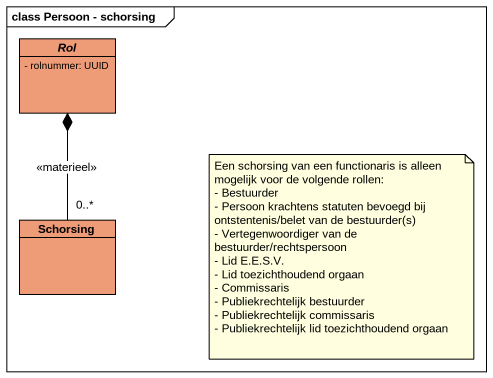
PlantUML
@startuml
mainframe class Persoon - schorsing
hide circle
hide empty members
skinparam classAttributeIconSize 0
abstract class Rol #EE9B78 {
  - rolnummer: UUID
}
class Schorsing #EE9B78
Schorsing "0..*" -up-* Rol : <<materieel>>
note as N1
  Een schorsing van een functionaris is alleen mogelijk voor de volgende rollen:
  - Bestuurder
  - Persoon krachtens statuten bevoegd bij ontstentenis/belet van de bestuurder(s)
  - Vertegenwoordiger van de bestuurder/rechtspersoon
  - Lid E.E.S.V.
  - Lid toezichthoudend orgaan
  - Commissaris
  - Publiekrechtelijk bestuurder
  - Publiekrechtelijk commissaris
  - Publiekrechtelijk lid toezichthoudend orgaan
end note
@enduml
